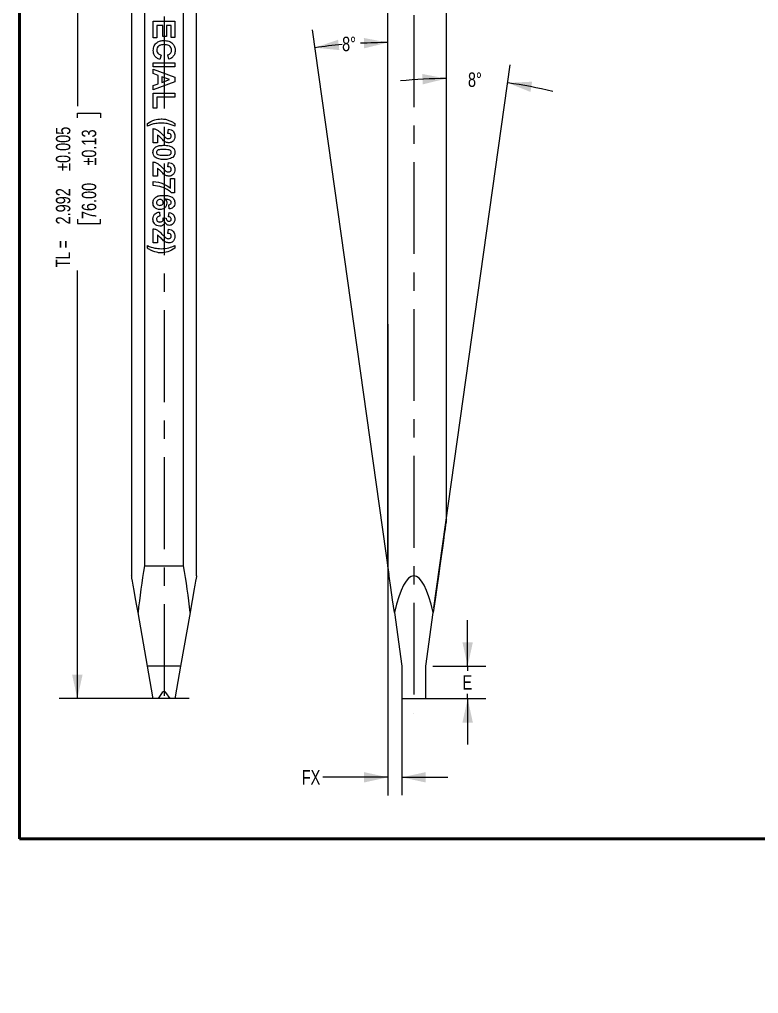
# Model space of a CAD drawing. Header units: inches. Extents: x 0 to 12, y -67262 to 67276.
# Drawn here: x 0.39 to 4.42, y -0.45 to 4.86 of the extents above; entities that cross this region are included whole.
import ezdxf

# ---------------------------------------------------------------- set-up
doc = ezdxf.new("R2010")
doc.units = ezdxf.units.IN
doc.header["$MEASUREMENT"] = 0
doc.linetypes.add('CENTERX2', pattern=[0.8, 0.5, -0.1, 0.1, -0.1])
doc.layers.add('FORMAT', color=7, linetype='Continuous')
doc.styles.add('SLDTEXTSTYLE0', font='TXT', dxfattribs={"width": 0.75})
doc.styles.add('SLDTEXTSTYLE2', font='TXT', dxfattribs={"width": 0.6875})
doc.dimstyles.new('SLDDIMSTYLE1', dxfattribs={"dimtxt": 0.07874, "dimasz": 0.13, "dimexe": 0, "dimexo": 0.0625, "dimgap": 0.019685, "dimtad": 0, "dimdec": 3, "dimlfac": 0.333333, "dimrnd": 1e-09, "dimzin": 12, "dimdsep": 46, "dimtxsty": 'SLDTEXTSTYLE0', "dimsah": 1, "dimcen": 0.09, "dimadec": 0, "dimazin": 3, "dimtol": 1, "dimtp": 0.005, "dimtm": 0.005, "dimtfac": 1, "dimtdec": 3, "dimtofl": 0, "dimtmove": 0, "dimatfit": 3, "dimfxl": 0, "dimfrac": 2, "dimtolj": 1, "dimarcsym": 0})
doc.dimstyles.new('SLDDIMSTYLE2', dxfattribs={"dimtxt": 0.07874, "dimasz": 0.13, "dimexe": 0, "dimexo": 0.0625, "dimgap": 0.019685, "dimtad": 0, "dimtih": 1, "dimtoh": 1, "dimdec": 4, "dimlfac": 0.333333, "dimrnd": 1e-09, "dimzin": 12, "dimdsep": 46, "dimtxsty": 'SLDTEXTSTYLE0', "dimsah": 1, "dimcen": 0.09, "dimadec": 0, "dimazin": 3, "dimtfac": 1, "dimtdec": 4, "dimtmove": 0, "dimatfit": 0, "dimfxl": 0, "dimfrac": 2, "dimtolj": 1, "dimtzin": 12, "dimarcsym": 0})
doc.dimstyles.new('SLDDIMSTYLE3', dxfattribs={"dimtxt": 0.07874, "dimasz": 0.13, "dimexe": 0, "dimexo": 0.0625, "dimgap": 0.019685, "dimtad": 0, "dimtih": 1, "dimtoh": 1, "dimdec": 4, "dimlfac": 0.333333, "dimzin": 12, "dimdsep": 46, "dimtxsty": 'SLDTEXTSTYLE0', "dimsah": 1, "dimcen": 0.09, "dimadec": 1, "dimazin": 3, "dimtfac": 1, "dimtdec": 1, "dimtofl": 0, "dimtmove": 0, "dimatfit": 3, "dimfxl": 0, "dimfrac": 2, "dimtolj": 1, "dimtzin": 12, "dimarcsym": 0})
doc.dimstyles.new('SLDDIMSTYLE4', dxfattribs={"dimtxt": 0.07874, "dimasz": 0.13, "dimexe": 0, "dimexo": 0.0625, "dimgap": 0.019685, "dimtad": 0, "dimdec": 4, "dimlfac": 0.333333, "dimrnd": 1e-09, "dimzin": 12, "dimdsep": 46, "dimtxsty": 'SLDTEXTSTYLE0', "dimsah": 1, "dimcen": 0.09, "dimadec": 0, "dimazin": 3, "dimtfac": 1, "dimtdec": 4, "dimtmove": 0, "dimatfit": 0, "dimfxl": 0, "dimfrac": 2, "dimtolj": 1, "dimtzin": 12, "dimarcsym": 0})
doc.dimstyles.new('SLDDIMSTYLE9', dxfattribs={"dimtxt": 0.07874, "dimasz": 0.13, "dimexe": 0, "dimexo": 0.0625, "dimgap": 0.019685, "dimtad": 0, "dimdec": 4, "dimlfac": 0.022239, "dimzin": 12, "dimdsep": 46, "dimtxsty": 'SLDTEXTSTYLE0', "dimsah": 1, "dimcen": 0.09, "dimadec": 1, "dimazin": 3, "dimtfac": 1, "dimtdec": 1, "dimtofl": 0, "dimtmove": 0, "dimatfit": 3, "dimfxl": 0, "dimfrac": 2, "dimtolj": 1, "dimtzin": 12, "dimarcsym": 0})

# ---------------------------------------------------------------- blocks, each defined once
blk = doc.blocks.new('SW_BROKEN_VIEW_0')
at = {"color": 0, "linetype": 'CENTERX2'}
for p, q in [((0, 0.3242), (0, 0.0787)), ((0, 0), (0, -5.3937))]:
    blk.add_line(p, q, dxfattribs=at)
blk = doc.blocks.new('_D_1')
at = {"layer": 'FORMAT'}
for p, q in [((1.3187, 6.7172), (0.6104, 6.7172)), ((0.7088, 6.7172), (0.7088, 4.3845)), ((0.7094, 4.3206), (0.7094, 4.3446)), ((0.7094, 4.3446), (0.8344, 4.3446)), ((0.8344, 4.3446), (0.8344, 4.3206)), ((0.7094, 3.7684), (0.7094, 3.7444)), ((0.8344, 3.7444), (0.8344, 3.7684)), ((0.7094, 3.7444), (0.8344, 3.7444)), ((0.7088, 1.1568), (0.7088, 3.4895)), ((1.3187, 1.1568), (0.6104, 1.1568))]:
    blk.add_line(p, q, dxfattribs=at)
for points in [[(0.7088, 6.7172), (0.6805, 6.5872), (0.7372, 6.5872)], [(0.7088, 1.1568), (0.7372, 1.2868), (0.6805, 1.2868)]]:
    blk.add_solid(points, dxfattribs=at)
at = {"layer": 'FORMAT', "char_height": 0.07874, "attachment_point": 1, "rotation": 90}
for s, insert, style in [('±0.005', (0.5919, 4.0307), 'SLDTEXTSTYLE0'), ('±0.13', (0.7329, 4.0598), 'SLDTEXTSTYLE0'), ('2.992', (0.5919, 3.7393), 'SLDTEXTSTYLE0'), ('76.00', (0.7329, 3.7684), 'SLDTEXTSTYLE0'), ('TL =', (0.5907, 3.5054), 'SLDTEXTSTYLE2')]:
    blk.add_mtext(s, dxfattribs=dict(at, insert=insert, style=style))
blk = doc.blocks.new('SW_BROKEN_VIEW_1')
at = {"color": 0, "linetype": 'CENTERX2'}
for p, q in [((0, 0.3174), (0, 0.0787)), ((0, 0), (0, -5.4005))]:
    blk.add_line(p, q, dxfattribs=at)
blk = doc.blocks.new('_D_2')
at = {"layer": 'FORMAT'}
for p, q in [((2.8345, 1.3338), (2.8345, 1.5838)), ((2.6457, 1.3338), (2.9329, 1.3338)), ((2.8345, 1.3338), (2.8345, 1.3078)), ((2.8345, 1.1568), (2.8345, 1.1828)), ((2.5809, 1.1568), (2.9329, 1.1568)), ((2.8345, 1.1568), (2.8345, 0.9068))]:
    blk.add_line(p, q, dxfattribs=at)
for points in [[(2.8345, 1.3338), (2.8628, 1.4638), (2.8061, 1.4638)], [(2.8345, 1.1568), (2.8061, 1.0268), (2.8628, 1.0268)]]:
    blk.add_solid(points, dxfattribs=at)
at = {"layer": 'FORMAT', "insert": (2.8063, 1.2843), "char_height": 0.0787, "attachment_point": 1, "style": 'SLDTEXTSTYLE0'}
blk.add_mtext('E', dxfattribs=at)
blk = doc.blocks.new('_D_3')
at = {"layer": 'FORMAT'}
for p, q in [((2.3996, 1.9196), (2.3996, 4.8282)), ((2.4063, 1.8329), (1.9893, 4.7995))]:
    blk.add_line(p, q, dxfattribs=at)
for start, end in [(90, 92.991), (95.0103, 98)]:
    blk.add_arc((2.3996, 1.8803), 2.8495, start, end, dxfattribs=at)
for points in [[(2.003, 4.7021), (2.1354, 4.6891), (2.1288, 4.7454)], [(2.3996, 4.7298), (2.269, 4.7552), (2.2703, 4.6985)]]:
    blk.add_solid(points, dxfattribs=at)
at = {"layer": 'FORMAT', "insert": (2.1507, 4.7619), "char_height": 0.07874, "attachment_point": 1, "style": 'SLDTEXTSTYLE0'}
blk.add_mtext('8°', dxfattribs=at)
blk = doc.blocks.new('_D_4')
at = {"layer": 'FORMAT'}
for p, q in [((2.7185, 2.1715), (2.7185, 4.6324)), ((2.6509, 1.6508), (3.0665, 4.608))]:
    blk.add_line(p, q, dxfattribs=at)
for start, end in [(90, 95.957), (90, 95.957), (76.043, 82), (76.043, 82)]:
    blk.add_arc((2.7185, 2.1322), 2.4018, start, end, dxfattribs=at)
for points in [[(2.7185, 4.5339), (2.5878, 4.5588), (2.5893, 4.5021)], [(3.0528, 4.5106), (3.1763, 4.4611), (3.1857, 4.517)]]:
    blk.add_solid(points, dxfattribs=at)
at = {"layer": 'FORMAT', "insert": (2.836, 4.5671), "char_height": 0.07874, "attachment_point": 1, "style": 'SLDTEXTSTYLE0'}
blk.add_mtext('8°', dxfattribs=at)
blk = doc.blocks.new('_D_5')
at = {"layer": 'FORMAT'}
for p, q in [((2.3996, 3.1972), (2.3996, 0.6299)), ((2.4764, 1.2947), (2.4764, 0.6305)), ((2.3996, 0.7283), (2.0458, 0.7283)), ((2.4764, 0.7283), (2.7264, 0.7283))]:
    blk.add_line(p, q, dxfattribs=at)
for points in [[(2.3996, 0.7283), (2.2696, 0.7567), (2.2696, 0.7)], [(2.4764, 0.7283), (2.6064, 0.7), (2.6064, 0.7567)]]:
    blk.add_solid(points, dxfattribs=at)
at = {"layer": 'FORMAT', "insert": (1.9309, 0.7673), "char_height": 0.07874, "attachment_point": 1, "style": 'SLDTEXTSTYLE0'}
blk.add_mtext('FX', dxfattribs=at)
blk = doc.blocks.new('_D_10')
at = {"layer": 'FORMAT'}
for start, end in [(235, 264.14), (275.86, 305)]:
    blk.add_arc((5.9055, 5.9133), 0.7755, start, end, dxfattribs=at)
for points in [[(5.4607, 5.278), (5.5587, 5.1881), (5.5873, 5.2371)], [(6.3503, 5.278), (6.2237, 5.2371), (6.2523, 5.1881)]]:
    blk.add_solid(points, dxfattribs=at)
at = {"layer": 'FORMAT', "insert": (5.8263, 5.1768), "char_height": 0.07874, "attachment_point": 1, "style": 'SLDTEXTSTYLE0'}
blk.add_mtext('70°', dxfattribs=at)

msp = doc.modelspace()

# ---------------------------------------------------------------- linework, layer by layer
at = {"color": 7, "linetype": 'Continuous', "lineweight": 50}
for p, q in [((0.3937, 0.3937), (0.3937, 7.87402)), ((11.29921, 0.3937), (0.3937, 0.3937))]:
    msp.add_line(p, q, dxfattribs=at)
at = {"color": 7, "linetype": 'Continuous', "lineweight": 25}
for p, q in [((1.0041, 6.50111), (1.0041, 1.82546)), ((1.0753, 6.49936), (1.0753, 1.88027)), ((2.39961, 1.88027), (2.39961, 6.49982)), ((1.2869, 1.88027), (1.2869, 6.44418)), ((1.3581, 1.82546), (1.3581, 6.44243)), ((2.71851, 2.13216), (2.71851, 6.44373)), ((1.12205, 4.84588), (1.24016, 4.84588)), ((1.12205, 4.75654), (1.12205, 4.84588)), ((1.24016, 4.84588), (1.24016, 4.75806)), ((1.14173, 4.82317), (1.14173, 4.75654)), ((1.17505, 4.82317), (1.14173, 4.82317)), ((1.17505, 4.7626), (1.17505, 4.82317)), ((1.19473, 4.82317), (1.19473, 4.7626)), ((1.22047, 4.82317), (1.19473, 4.82317)), ((1.22047, 4.75806), (1.22047, 4.82317)), ((1.14173, 4.75654), (1.12205, 4.75654)), ((1.19473, 4.7626), (1.17505, 4.7626)), ((1.24016, 4.75806), (1.22047, 4.75806)), ((1.12205, 4.62026), (1.24016, 4.62026)), ((1.12205, 4.59755), (1.12205, 4.62026)), ((1.16596, 4.66115), (1.15839, 4.63843)), ((1.20684, 4.63995), (1.2023, 4.66266)), ((1.24016, 4.62026), (1.24016, 4.59755)), ((1.24016, 4.59755), (1.12205, 4.59755)), ((1.12205, 4.58544), (1.24016, 4.54079)), ((1.12205, 4.56121), (1.12205, 4.58544)), ((1.1493, 4.55125), (1.12205, 4.56121)), ((1.24016, 4.51673), (1.12205, 4.47187)), ((1.1493, 4.50591), (1.1493, 4.55125)), ((1.16899, 4.54413), (1.16899, 4.51313)), ((1.21139, 4.52865), (1.16899, 4.54413)), ((1.16899, 4.51313), (1.21139, 4.52865)), ((1.24016, 4.54079), (1.24016, 4.51673)), ((1.12205, 4.49595), (1.1493, 4.50591)), ((1.12205, 4.47187), (1.12205, 4.49595)), ((1.12205, 4.45521), (1.24016, 4.45521)), ((1.12205, 4.37193), (1.12205, 4.45521)), ((1.14173, 4.4325), (1.14173, 4.37193)), ((1.24016, 4.4325), (1.14173, 4.4325)), ((1.24016, 4.45521), (1.24016, 4.4325)), ((1.14173, 4.37193), (1.12205, 4.37193)), ((1.09025, 4.27502), (1.09025, 4.28865)), ((1.12205, 4.18416), (1.12205, 4.26139)), ((1.2023, 4.23565), (1.20453, 4.25836)), ((1.24016, 4.28865), (1.24016, 4.27502)), ((1.14476, 4.22805), (1.14476, 4.18416)), ((1.14476, 4.18416), (1.12205, 4.18416)), ((1.12205, 4.00246), (1.12205, 4.07968)), ((1.14476, 4.04634), (1.14476, 4.00246)), ((1.2023, 4.05394), (1.20453, 4.07665)), ((1.14476, 4.00246), (1.12205, 4.00246)), ((1.21593, 3.98883), (1.23864, 3.98883)), ((1.21593, 3.93732), (1.21593, 3.98883)), ((1.23864, 3.98883), (1.23864, 3.9116)), ((1.12205, 3.95097), (1.12205, 3.97368)), ((1.23864, 3.9116), (1.22199, 3.9116)), ((1.20933, 3.82378), (1.20684, 3.84649)), ((1.1556, 3.80712), (1.15839, 3.78441)), ((1.17488, 3.77532), (1.19322, 3.77319)), ((1.20533, 3.78138), (1.20874, 3.80409)), ((1.12205, 3.63904), (1.12205, 3.71627)), ((1.14476, 3.68293), (1.14476, 3.63904)), ((1.2023, 3.69052), (1.20453, 3.71324)), ((1.09025, 3.61027), (1.09025, 3.6239)), ((1.14476, 3.63904), (1.12205, 3.63904)), ((1.24016, 3.6239), (1.24016, 3.61027)), ((1.0753, 1.88027), (1.2869, 1.88027)), ((1.09079, 1.33381), (1.0394, 1.62528)), ((1.32281, 1.62528), (1.27141, 1.33381)), ((2.43544, 1.62528), (2.47641, 1.33381)), ((2.60631, 1.33381), (2.64738, 1.62607)), ((1.27141, 1.33381), (1.09079, 1.33381)), ((1.12012, 1.16747), (1.09079, 1.33381)), ((1.27141, 1.33381), (1.24208, 1.16747)), ((2.47641, 1.33381), (2.47641, 1.16747)), ((2.60631, 1.16747), (2.60631, 1.33381)), ((1.122, 1.15681), (1.12012, 1.16747)), ((1.17153, 1.18963), (1.14855, 1.15681)), ((1.21365, 1.15681), (1.19067, 1.18963)), ((1.24208, 1.16747), (1.2402, 1.15681)), ((1.14855, 1.15681), (1.122, 1.15681)), ((1.2402, 1.15681), (1.21365, 1.15681)), ((2.47742, 1.15681), (2.60529, 1.15681))]:
    msp.add_line(p, q, dxfattribs=at)
at = {"color": 7, "linetype": 'Continuous', "lineweight": 25, "flags": 128}
for points in [[(2.71851, 2.13216), (2.71805, 2.12894), (2.7167, 2.1193), (2.71445, 2.10329), (2.71131, 2.08099), (2.70731, 2.05251), (2.70246, 2.01801), (2.69679, 1.97765), (2.69032, 1.93164), (2.6831, 1.88023), (2.67515, 1.82366), (2.66652, 1.76223), (2.65724, 1.69626), (2.64738, 1.62607)], [(2.43544, 1.62528), (2.42554, 1.69576), (2.41623, 1.76197), (2.40757, 1.82359), (2.39961, 1.88027)], [(1.0394, 1.62528), (1.03135, 1.6709), (1.02427, 1.71106), (1.0182, 1.7455), (1.01318, 1.77399), (1.00923, 1.79636), (1.0064, 1.81245), (1.00468, 1.82217), (1.0041, 1.82546)], [(1.3581, 1.82546), (1.35752, 1.82217), (1.35581, 1.81245), (1.35297, 1.79636), (1.34903, 1.77399), (1.344, 1.7455), (1.33793, 1.71106), (1.33085, 1.6709), (1.32281, 1.62528)], [(2.64738, 1.62607), (2.63567, 1.67161), (2.62336, 1.71168), (2.61051, 1.74602), (2.59723, 1.77441), (2.58358, 1.79668), (2.56967, 1.81267), (2.55557, 1.82228), (2.54139, 1.82546), (2.5272, 1.82217), (2.51311, 1.81245), (2.4992, 1.79636), (2.48556, 1.77399), (2.47228, 1.7455), (2.45945, 1.71106), (2.44714, 1.6709), (2.43544, 1.62528)]]:
    msp.add_lwpolyline(points, dxfattribs=at)
at = {"color": 7, "linetype": 'Continuous', "lineweight": 25}
for centre, radius, start, end in [((4.24607, 1.30379), 3.22275, 169.6956, 174.27499), ((-1.88387, 1.30379), 3.22275, 5.72501, 10.3044), ((1.1811, 1.18293), 0.01168, 35.00139, 144.99861), ((2.53259, 1.16743), 0.05619, 179.96445, 190.89712), ((2.55012, 1.16743), 0.05619, 349.10284, 0.03559)]:
    msp.add_arc(centre, radius, start, end, dxfattribs=at)
for points, knots in [([(1.12205, 4.68753), (1.12297, 4.69596), (1.12481, 4.71281), (1.14113, 4.73123), (1.16103, 4.7403), (1.17423, 4.74103), (1.18084, 4.7414)], [0, 0, 0, 0, 0.279576, 0.5587144, 0.7790485, 1, 1, 1, 1]), ([(1.18084, 4.7414), (1.18952, 4.74087), (1.20682, 4.73982), (1.22804, 4.72655), (1.24008, 4.70714), (1.24114, 4.69353), (1.24167, 4.68672)], [0, 0, 0, 0, 0.2806892, 0.5596479, 0.7795474, 1, 1, 1, 1]), ([(1.15839, 4.63843), (1.15255, 4.64055), (1.14088, 4.64477), (1.12475, 4.66145), (1.12307, 4.67765), (1.12205, 4.68753)], [0, 0, 0, 0, 0.2812756, 0.5613651, 1, 1, 1, 1]), ([(1.18257, 4.71869), (1.17718, 4.71851), (1.16645, 4.71814), (1.15193, 4.71269), (1.14301, 4.7012), (1.14216, 4.6927), (1.14173, 4.68845)], [0, 0, 0, 0, 0.2813458, 0.5605373, 0.7800835, 1, 1, 1, 1]), ([(1.14173, 4.68845), (1.1421, 4.68473), (1.14284, 4.6773), (1.15111, 4.66604), (1.16033, 4.663), (1.16596, 4.66115)], [0, 0, 0, 0, 0.2804729, 0.560454, 1, 1, 1, 1]), ([(1.22199, 4.68831), (1.22171, 4.69184), (1.22117, 4.6989), (1.21565, 4.70825), (1.20319, 4.71776), (1.19107, 4.71831), (1.18257, 4.71869)], [0, 0, 0, 0, 0.1871493, 0.3739587, 0.560728, 1, 1, 1, 1]), ([(1.2023, 4.66266), (1.20544, 4.66371), (1.2117, 4.6658), (1.21811, 4.67274), (1.22152, 4.68056), (1.22183, 4.68573), (1.22199, 4.68831)], [0, 0, 0, 0, 0.2798279, 0.5592427, 0.7794987, 1, 1, 1, 1]), ([(1.24167, 4.68672), (1.24114, 4.67947), (1.2402, 4.66652), (1.23225, 4.65637), (1.22875, 4.6519)], [0, 0, 0, 0, 0.55991452, 1, 1, 1, 1]), ([(1.22875, 4.6519), (1.22508, 4.64889), (1.2185, 4.64352), (1.21041, 4.64104), (1.20684, 4.63995)], [0, 0, 0, 0, 0.5589596, 1, 1, 1, 1]), ([(1.09025, 4.28865), (1.10326, 4.29653), (1.12649, 4.31062), (1.15342, 4.31323), (1.16527, 4.31439)], [0, 0, 0, 0, 0.5600149, 1, 1, 1, 1]), ([(1.16527, 4.31439), (1.17346, 4.31399), (1.18808, 4.31328), (1.20188, 4.30846), (1.20796, 4.30634)], [0, 0, 0, 0, 0.5598596, 1, 1, 1, 1]), ([(1.20796, 4.30634), (1.21427, 4.30358), (1.22555, 4.29865), (1.23569, 4.2917), (1.24016, 4.28865)], [0, 0, 0, 0, 0.5599478, 1, 1, 1, 1]), ([(1.1131, 4.28365), (1.10879, 4.28217), (1.10109, 4.27951), (1.09356, 4.27639), (1.09025, 4.27502)], [0, 0, 0, 0, 0.5599556, 1, 1, 1, 1]), ([(1.16482, 4.29167), (1.15501, 4.29118), (1.13748, 4.29029), (1.12055, 4.28568), (1.1131, 4.28365)], [0, 0, 0, 0, 0.55986624, 1, 1, 1, 1]), ([(1.12205, 4.26139), (1.12766, 4.26028), (1.13889, 4.25805), (1.15589, 4.24631), (1.16604, 4.23585), (1.17225, 4.22945)], [0, 0, 0, 0, 0.2795505, 0.559332, 1, 1, 1, 1]), ([(1.24016, 4.27502), (1.22655, 4.28031), (1.20224, 4.28976), (1.17626, 4.29109), (1.16482, 4.29167)], [0, 0, 0, 0, 0.5600977, 1, 1, 1, 1]), ([(1.20453, 4.25836), (1.20995, 4.25755), (1.22075, 4.25594), (1.23328, 4.24618), (1.23931, 4.23324), (1.23987, 4.22469), (1.24016, 4.22041)], [0, 0, 0, 0, 0.2807522, 0.5589701, 0.7792745, 1, 1, 1, 1]), ([(1.17841, 4.19561), (1.17236, 4.20193), (1.16157, 4.21319), (1.14989, 4.22352), (1.14476, 4.22805)], [0, 0, 0, 0, 0.5607706, 1, 1, 1, 1]), ([(1.17225, 4.22945), (1.17563, 4.22588), (1.18166, 4.21951), (1.18837, 4.21386), (1.19132, 4.21137)], [0, 0, 0, 0, 0.5602336, 1, 1, 1, 1]), ([(1.20803, 4.18416), (1.20196, 4.18494), (1.19109, 4.18634), (1.18229, 4.19277), (1.17841, 4.19561)], [0, 0, 0, 0, 0.55845746, 1, 1, 1, 1]), ([(1.19132, 4.21137), (1.1937, 4.20999), (1.19795, 4.20752), (1.20283, 4.20707), (1.20498, 4.20688)], [0, 0, 0, 0, 0.5601169, 1, 1, 1, 1]), ([(1.22047, 4.22088), (1.22036, 4.22253), (1.22014, 4.22583), (1.21766, 4.23028), (1.21184, 4.2347), (1.20623, 4.23526), (1.2023, 4.23565)], [0, 0, 0, 0, 0.1872339, 0.3740826, 0.560695, 1, 1, 1, 1]), ([(1.20498, 4.20688), (1.2072, 4.207), (1.21163, 4.20724), (1.21716, 4.21057), (1.22013, 4.21564), (1.22036, 4.21914), (1.22047, 4.22088)], [0, 0, 0, 0, 0.28066304, 0.55946207, 0.77936586, 1, 1, 1, 1]), ([(1.24016, 4.22041), (1.23982, 4.21529), (1.23916, 4.20509), (1.23122, 4.19274), (1.22005, 4.18527), (1.21204, 4.18453), (1.20803, 4.18416)], [0, 0, 0, 0, 0.2805681, 0.5597501, 0.7797944, 1, 1, 1, 1]), ([(1.12053, 4.13192), (1.12075, 4.1353), (1.12118, 4.14205), (1.12538, 4.15146), (1.13203, 4.15921), (1.14359, 4.16643), (1.16037, 4.16997), (1.17381, 4.17035), (1.18053, 4.17054)], [0, 0, 0, 0, 0.1250466, 0.249934, 0.3748982, 0.4997618, 0.7495177, 1, 1, 1, 1]), ([(1.1803, 4.14782), (1.17235, 4.14781), (1.16045, 4.1478), (1.14651, 4.14416), (1.14087, 4.13795), (1.14044, 4.13393), (1.14022, 4.13192)], [0, 0, 0, 0, 0.501666, 0.7512265, 0.8753637, 1, 1, 1, 1]), ([(1.20888, 4.14529), (1.20358, 4.1462), (1.19412, 4.14783), (1.18452, 4.14782), (1.1803, 4.14782)], [0, 0, 0, 0, 0.5595406, 1, 1, 1, 1]), ([(1.18053, 4.17054), (1.19001, 4.17043), (1.20687, 4.17025), (1.22167, 4.16232), (1.22816, 4.15885)], [0, 0, 0, 0, 0.5614763, 1, 1, 1, 1]), ([(1.22047, 4.13192), (1.22029, 4.13372), (1.21991, 4.1373), (1.21602, 4.1428), (1.21159, 4.14434), (1.20888, 4.14529)], [0, 0, 0, 0, 0.2803362, 0.5600247, 1, 1, 1, 1]), ([(1.22816, 4.15885), (1.23212, 4.15455), (1.23921, 4.14685), (1.23987, 4.1365), (1.24016, 4.13192)], [0, 0, 0, 0, 0.5580662, 1, 1, 1, 1]), ([(1.13253, 4.105), (1.12857, 4.10929), (1.12149, 4.11699), (1.12083, 4.12735), (1.12053, 4.13192)], [0, 0, 0, 0, 0.5580835, 1, 1, 1, 1]), ([(1.1803, 4.09331), (1.1708, 4.09342), (1.1539, 4.09362), (1.13904, 4.10153), (1.13253, 4.105)], [0, 0, 0, 0, 0.5615061, 1, 1, 1, 1]), ([(1.14022, 4.13192), (1.14041, 4.13013), (1.14079, 4.12655), (1.14466, 4.12104), (1.1491, 4.1195), (1.15181, 4.11855)], [0, 0, 0, 0, 0.28029478, 0.56001903, 1, 1, 1, 1]), ([(1.15181, 4.11855), (1.15709, 4.11764), (1.16652, 4.11601), (1.17608, 4.11602), (1.1803, 4.11602)], [0, 0, 0, 0, 0.5595369, 1, 1, 1, 1]), ([(1.1803, 4.11602), (1.18826, 4.11603), (1.20018, 4.11604), (1.2141, 4.11972), (1.2198, 4.12588), (1.22025, 4.12991), (1.22047, 4.13192)], [0, 0, 0, 0, 0.501663, 0.7512287, 0.8753406, 1, 1, 1, 1]), ([(1.22802, 4.1049), (1.21959, 4.10081), (1.20446, 4.09347), (1.18771, 4.09336), (1.1803, 4.09331)], [0, 0, 0, 0, 0.5575688, 1, 1, 1, 1]), ([(1.24016, 4.13192), (1.23962, 4.12605), (1.23865, 4.11555), (1.23127, 4.10816), (1.22802, 4.1049)], [0, 0, 0, 0, 0.5595804, 1, 1, 1, 1]), ([(1.12205, 4.07968), (1.12766, 4.07857), (1.13889, 4.07635), (1.15589, 4.0646), (1.16604, 4.05414), (1.17225, 4.04774)], [0, 0, 0, 0, 0.2795508, 0.5593316, 1, 1, 1, 1]), ([(1.17841, 4.01391), (1.17236, 4.02022), (1.16157, 4.03148), (1.14989, 4.04181), (1.14476, 4.04634)], [0, 0, 0, 0, 0.5607723, 1, 1, 1, 1]), ([(1.17225, 4.04774), (1.17563, 4.04417), (1.18166, 4.0378), (1.18837, 4.03215), (1.19132, 4.02966)], [0, 0, 0, 0, 0.5602365, 1, 1, 1, 1]), ([(1.22047, 4.03918), (1.22036, 4.04083), (1.22014, 4.04413), (1.21766, 4.04857), (1.21184, 4.05299), (1.20623, 4.05355), (1.2023, 4.05394)], [0, 0, 0, 0, 0.1872372, 0.3740852, 0.5606968, 1, 1, 1, 1]), ([(1.20453, 4.07665), (1.20995, 4.07584), (1.22075, 4.07423), (1.23328, 4.06448), (1.23931, 4.05153), (1.23987, 4.04298), (1.24016, 4.0387)], [0, 0, 0, 0, 0.2807519, 0.5589706, 0.7792748, 1, 1, 1, 1]), ([(1.20498, 4.02517), (1.2072, 4.02529), (1.21163, 4.02554), (1.21716, 4.02886), (1.22013, 4.03394), (1.22036, 4.03743), (1.22047, 4.03918)], [0, 0, 0, 0, 0.2806642, 0.5594613, 0.7793655, 1, 1, 1, 1]), ([(1.24016, 4.0387), (1.23982, 4.03359), (1.23916, 4.02338), (1.23122, 4.01103), (1.22005, 4.00356), (1.21204, 4.00282), (1.20803, 4.00246)], [0, 0, 0, 0, 0.2805681, 0.5597501, 0.7797944, 1, 1, 1, 1]), ([(1.20803, 4.00246), (1.20196, 4.00324), (1.19109, 4.00463), (1.18229, 4.01107), (1.17841, 4.01391)], [0, 0, 0, 0, 0.5584588, 1, 1, 1, 1]), ([(1.19132, 4.02966), (1.1937, 4.02828), (1.19795, 4.02581), (1.20283, 4.02537), (1.20498, 4.02517)], [0, 0, 0, 0, 0.5601162, 1, 1, 1, 1]), ([(1.12205, 3.97368), (1.1412, 3.97093), (1.17544, 3.96601), (1.20354, 3.94609), (1.21593, 3.93732)], [0, 0, 0, 0, 0.5592696, 1, 1, 1, 1]), ([(1.22199, 3.9116), (1.21397, 3.91796), (1.19793, 3.93068), (1.16427, 3.94596), (1.13805, 3.94907), (1.12205, 3.95097)], [0, 0, 0, 0, 0.2800487, 0.5604874, 1, 1, 1, 1]), ([(1.12053, 3.85789), (1.12149, 3.86465), (1.12294, 3.87481), (1.1319, 3.88511), (1.14283, 3.89297), (1.15947, 3.89732), (1.17283, 3.89775), (1.17952, 3.89797)], [0, 0, 0, 0, 0.248107, 0.3734249, 0.4987369, 0.7489681, 1, 1, 1, 1]), ([(1.15957, 3.87526), (1.15686, 3.8751), (1.15146, 3.87477), (1.14501, 3.87048), (1.14094, 3.86469), (1.14046, 3.86046), (1.14022, 3.85834)], [0, 0, 0, 0, 0.2804957, 0.5594423, 0.7798753, 1, 1, 1, 1]), ([(1.17656, 3.85948), (1.17629, 3.86193), (1.17574, 3.86682), (1.17119, 3.87237), (1.16534, 3.87498), (1.1615, 3.87517), (1.15957, 3.87526)], [0, 0, 0, 0, 0.279753, 0.5591255, 0.7791315, 1, 1, 1, 1]), ([(1.17952, 3.89797), (1.18644, 3.89775), (1.20026, 3.8973), (1.21743, 3.89269), (1.2287, 3.8845), (1.23781, 3.87371), (1.23922, 3.86318), (1.24016, 3.85619)], [0, 0, 0, 0, 0.25099151, 0.50116225, 0.62646882, 0.75176576, 1, 1, 1, 1]), ([(1.18635, 3.87699), (1.18952, 3.87358), (1.19519, 3.86749), (1.19592, 3.85927), (1.19624, 3.85565)], [0, 0, 0, 0, 0.5590578, 1, 1, 1, 1]), ([(1.22047, 3.8591), (1.22027, 3.86087), (1.21986, 3.86442), (1.21554, 3.87031), (1.20411, 3.87597), (1.19347, 3.87658), (1.18635, 3.87699)], [0, 0, 0, 0, 0.1248338, 0.2498647, 0.4983414, 1, 1, 1, 1]), ([(1.15905, 3.82075), (1.15339, 3.82121), (1.1421, 3.82214), (1.12896, 3.83183), (1.12155, 3.8446), (1.12087, 3.85346), (1.12053, 3.85789)], [0, 0, 0, 0, 0.2802299, 0.559356, 0.7794407, 1, 1, 1, 1]), ([(1.14022, 3.85834), (1.1405, 3.85588), (1.14107, 3.85098), (1.14746, 3.84405), (1.15393, 3.84368), (1.15789, 3.84346)], [0, 0, 0, 0, 0.2807937, 0.5601407, 1, 1, 1, 1]), ([(1.15789, 3.84346), (1.16051, 3.84357), (1.16572, 3.84379), (1.17233, 3.84747), (1.17603, 3.85332), (1.17638, 3.85742), (1.17656, 3.85948)], [0, 0, 0, 0, 0.280835, 0.5592046, 0.7794773, 1, 1, 1, 1]), ([(1.19624, 3.85565), (1.19556, 3.85031), (1.1942, 3.83964), (1.18392, 3.82808), (1.17164, 3.82159), (1.16325, 3.82103), (1.15905, 3.82075)], [0, 0, 0, 0, 0.2793511, 0.559005, 0.7792633, 1, 1, 1, 1]), ([(1.20684, 3.84649), (1.20875, 3.84679), (1.21257, 3.84739), (1.21736, 3.85019), (1.22011, 3.85453), (1.22035, 3.85758), (1.22047, 3.8591)], [0, 0, 0, 0, 0.2807245, 0.5599726, 0.7797398, 1, 1, 1, 1]), ([(1.24016, 3.85619), (1.23972, 3.85157), (1.23885, 3.84233), (1.22815, 3.82858), (1.21646, 3.8256), (1.20933, 3.82378)], [0, 0, 0, 0, 0.28075507, 0.56086674, 1, 1, 1, 1]), ([(1.12053, 3.76891), (1.12103, 3.77429), (1.12203, 3.78504), (1.13133, 3.79744), (1.14311, 3.80494), (1.15143, 3.80639), (1.1556, 3.80712)], [0, 0, 0, 0, 0.2798589, 0.5591465, 0.7794431, 1, 1, 1, 1]), ([(1.15744, 3.72989), (1.15183, 3.7306), (1.1406, 3.73202), (1.12853, 3.74289), (1.12151, 3.75568), (1.12086, 3.7645), (1.12053, 3.76891)], [0, 0, 0, 0, 0.2793092, 0.5589951, 0.7793604, 1, 1, 1, 1]), ([(1.15839, 3.78441), (1.15592, 3.784), (1.15099, 3.7832), (1.14487, 3.77962), (1.14085, 3.77434), (1.14043, 3.7704), (1.14022, 3.76844)], [0, 0, 0, 0, 0.2807062, 0.5603251, 0.7802387, 1, 1, 1, 1]), ([(1.14022, 3.76844), (1.14058, 3.76586), (1.14132, 3.76072), (1.14674, 3.75548), (1.15287, 3.75292), (1.15691, 3.75271), (1.15893, 3.75261)], [0, 0, 0, 0, 0.27885457, 0.55829089, 0.77883718, 1, 1, 1, 1]), ([(1.17656, 3.76631), (1.17642, 3.76802), (1.17617, 3.77109), (1.17527, 3.77403), (1.17488, 3.77532)], [0, 0, 0, 0, 0.5596825, 1, 1, 1, 1]), ([(1.19322, 3.77319), (1.19329, 3.77086), (1.19344, 3.76622), (1.19707, 3.76051), (1.20242, 3.75755), (1.20606, 3.75728), (1.20789, 3.75715)], [0, 0, 0, 0, 0.2804337, 0.558723, 0.7791804, 1, 1, 1, 1]), ([(1.22047, 3.76841), (1.22015, 3.77047), (1.21951, 3.77459), (1.21376, 3.77986), (1.20853, 3.7808), (1.20533, 3.78138)], [0, 0, 0, 0, 0.2793183, 0.5595694, 1, 1, 1, 1]), ([(1.20789, 3.75715), (1.20967, 3.75728), (1.21323, 3.75753), (1.21759, 3.76025), (1.22015, 3.7642), (1.22036, 3.76701), (1.22047, 3.76841)], [0, 0, 0, 0, 0.2804476, 0.5596247, 0.7796141, 1, 1, 1, 1]), ([(1.20874, 3.80409), (1.21352, 3.80298), (1.22306, 3.80076), (1.23392, 3.79171), (1.23933, 3.78011), (1.23988, 3.77244), (1.24016, 3.7686)], [0, 0, 0, 0, 0.2807033, 0.5592693, 0.7795222, 1, 1, 1, 1]), ([(1.24016, 3.7686), (1.2397, 3.76307), (1.23888, 3.75319), (1.23239, 3.74579), (1.22953, 3.74253)], [0, 0, 0, 0, 0.5596995, 1, 1, 1, 1]), ([(1.12205, 3.71627), (1.12766, 3.71515), (1.13889, 3.71293), (1.15589, 3.70119), (1.16604, 3.69072), (1.17225, 3.68432)], [0, 0, 0, 0, 0.27955088, 0.55933219, 1, 1, 1, 1]), ([(1.18505, 3.75142), (1.18395, 3.74801), (1.18176, 3.7412), (1.17426, 3.73424), (1.16584, 3.73043), (1.16024, 3.73007), (1.15744, 3.72989)], [0, 0, 0, 0, 0.2797235, 0.5592227, 0.779474, 1, 1, 1, 1]), ([(1.15893, 3.75261), (1.16127, 3.75274), (1.16594, 3.75299), (1.17182, 3.75608), (1.17587, 3.76079), (1.17633, 3.76447), (1.17656, 3.76631)], [0, 0, 0, 0, 0.280728, 0.5603552, 0.780304, 1, 1, 1, 1]), ([(1.20987, 3.73444), (1.20691, 3.73472), (1.20099, 3.73529), (1.19169, 3.74102), (1.18757, 3.74748), (1.18505, 3.75142)], [0, 0, 0, 0, 0.2800263, 0.5601287, 1, 1, 1, 1]), ([(1.22953, 3.74253), (1.22627, 3.73997), (1.22043, 3.73541), (1.2131, 3.73473), (1.20987, 3.73444)], [0, 0, 0, 0, 0.5596879, 1, 1, 1, 1]), ([(1.17841, 3.65049), (1.17236, 3.65681), (1.16157, 3.66807), (1.14989, 3.67839), (1.14476, 3.68293)], [0, 0, 0, 0, 0.5607706, 1, 1, 1, 1]), ([(1.17225, 3.68432), (1.17563, 3.68075), (1.18166, 3.67438), (1.18837, 3.66873), (1.19132, 3.66625)], [0, 0, 0, 0, 0.5602323, 1, 1, 1, 1]), ([(1.19132, 3.66625), (1.1937, 3.66487), (1.19795, 3.6624), (1.20283, 3.66195), (1.20498, 3.66175)], [0, 0, 0, 0, 0.5601183, 1, 1, 1, 1]), ([(1.22047, 3.67576), (1.22036, 3.67741), (1.22014, 3.68071), (1.21766, 3.68515), (1.21184, 3.68958), (1.20623, 3.69013), (1.2023, 3.69052)], [0, 0, 0, 0, 0.1872343, 0.3740797, 0.5606951, 1, 1, 1, 1]), ([(1.20453, 3.71324), (1.20995, 3.71243), (1.22075, 3.71081), (1.23328, 3.70106), (1.23931, 3.68811), (1.23987, 3.67957), (1.24016, 3.67529)], [0, 0, 0, 0, 0.28075236, 0.5589716, 0.77927441, 1, 1, 1, 1]), ([(1.20498, 3.66175), (1.2072, 3.66188), (1.21163, 3.66212), (1.21716, 3.66545), (1.22013, 3.67052), (1.22036, 3.67401), (1.22047, 3.67576)], [0, 0, 0, 0, 0.2806617, 0.5594595, 0.7793623, 1, 1, 1, 1]), ([(1.24016, 3.67529), (1.23982, 3.67017), (1.23916, 3.65996), (1.23122, 3.64762), (1.22005, 3.64015), (1.21204, 3.63941), (1.20803, 3.63904)], [0, 0, 0, 0, 0.2805698, 0.5597498, 0.779795, 1, 1, 1, 1]), ([(1.09025, 3.6239), (1.10372, 3.61869), (1.12779, 3.60938), (1.15351, 3.60789), (1.16482, 3.60724)], [0, 0, 0, 0, 0.5598532, 1, 1, 1, 1]), ([(1.13151, 3.58994), (1.12337, 3.59286), (1.10882, 3.59805), (1.09592, 3.60654), (1.09025, 3.61027)], [0, 0, 0, 0, 0.5597821, 1, 1, 1, 1]), ([(1.16482, 3.60724), (1.17936, 3.60826), (1.20535, 3.61007), (1.22951, 3.61967), (1.24016, 3.6239)], [0, 0, 0, 0, 0.5594217, 1, 1, 1, 1]), ([(1.24016, 3.61027), (1.22745, 3.60226), (1.20476, 3.58797), (1.17816, 3.58558), (1.16646, 3.58453)], [0, 0, 0, 0, 0.5599813, 1, 1, 1, 1]), ([(1.20803, 3.63904), (1.20196, 3.63982), (1.19109, 3.64122), (1.18229, 3.64765), (1.17841, 3.65049)], [0, 0, 0, 0, 0.5584571, 1, 1, 1, 1]), ([(1.16646, 3.58453), (1.15983, 3.58488), (1.14799, 3.5855), (1.13655, 3.58859), (1.13151, 3.58994)], [0, 0, 0, 0, 0.559807, 1, 1, 1, 1])]:
    msp.add_open_spline(points, degree=3, knots=knots, dxfattribs=at)

# ---------------------------------------------------------------- block references
at = {"color": 7, "linetype": 'Continuous'}
for name, p in [('SW_BROKEN_VIEW_0', (1.1811, 6.47177)), ('SW_BROKEN_VIEW_1', (2.54151, 6.47857))]:
    msp.add_blockref(name, p, dxfattribs=at)

# ---------------------------------------------------------------- dimensions: what is measured, and where the dimension line sits
at = {"layer": 'FORMAT'}
for base, p1, p2, text, dimstyle, picture, middle in [((0.70883, 6.7172), (1.3581, 1.15681), (1.3581, 6.7172), 'TL = 2.992 max.', 'SLDDIMSTYLE1', '_D_1', (0.70883, 3.93701)), ((2.83448, 1.33381), (2.54151, 1.15681), (2.60631, 1.33381), 'E', 'SLDDIMSTYLE2', '_D_2', (2.83448, 1.24531))]:
    dim = msp.add_linear_dim(base=base, p1=p1, p2=p2, angle=90, text=text, dimstyle=dimstyle, dxfattribs=at)
    dim.commit()
    dim.dimension.update_dxf_attribs({"geometry": picture, "text_midpoint": middle, "dimtype": 160})
for base, line1, line2, dimstyle, picture, middle in [((5.63481, 5.18658), ((5.76206, 5.70843), (1.45045, -0.44918)), ((10.36057, -0.44918), (6.04896, 5.70843)), 'SLDDIMSTYLE9', '_D_10', (5.90551, 5.1378)), ((2.32524, 4.72882), ((2.39961, 1.145), (2.39961, 1.88027)), ((2.12825, 3.81106), (2.47641, 1.33381)), 'SLDDIMSTYLE3', '_D_3', (2.20083, 4.72285)), ((3.1759, 4.48999), ((2.83662, 2.97255), (2.60631, 1.33381)), ((2.71851, 1.145), (2.71851, 2.13216)), 'SLDDIMSTYLE3', '_D_4', (2.88605, 4.52809))]:
    dim = msp.add_angular_dim_2l(base=base, line1=line1, line2=line2, dimstyle=dimstyle, dxfattribs=at)
    dim.commit()
    dim.dimension.update_dxf_attribs({"geometry": picture, "text_midpoint": middle, "dimtype": 162})
dim = msp.add_linear_dim(base=(2.47641, 0.72835), p1=(2.39961, 1.145), p2=(2.47641, 1.145), text='FX', dimstyle='SLDDIMSTYLE4', dxfattribs=at)
dim.commit()
dim.dimension.update_dxf_attribs({"geometry": '_D_5', "text_midpoint": (1.98835, 0.72835), "dimtype": 160})

doc.saveas('drawing.dxf')
